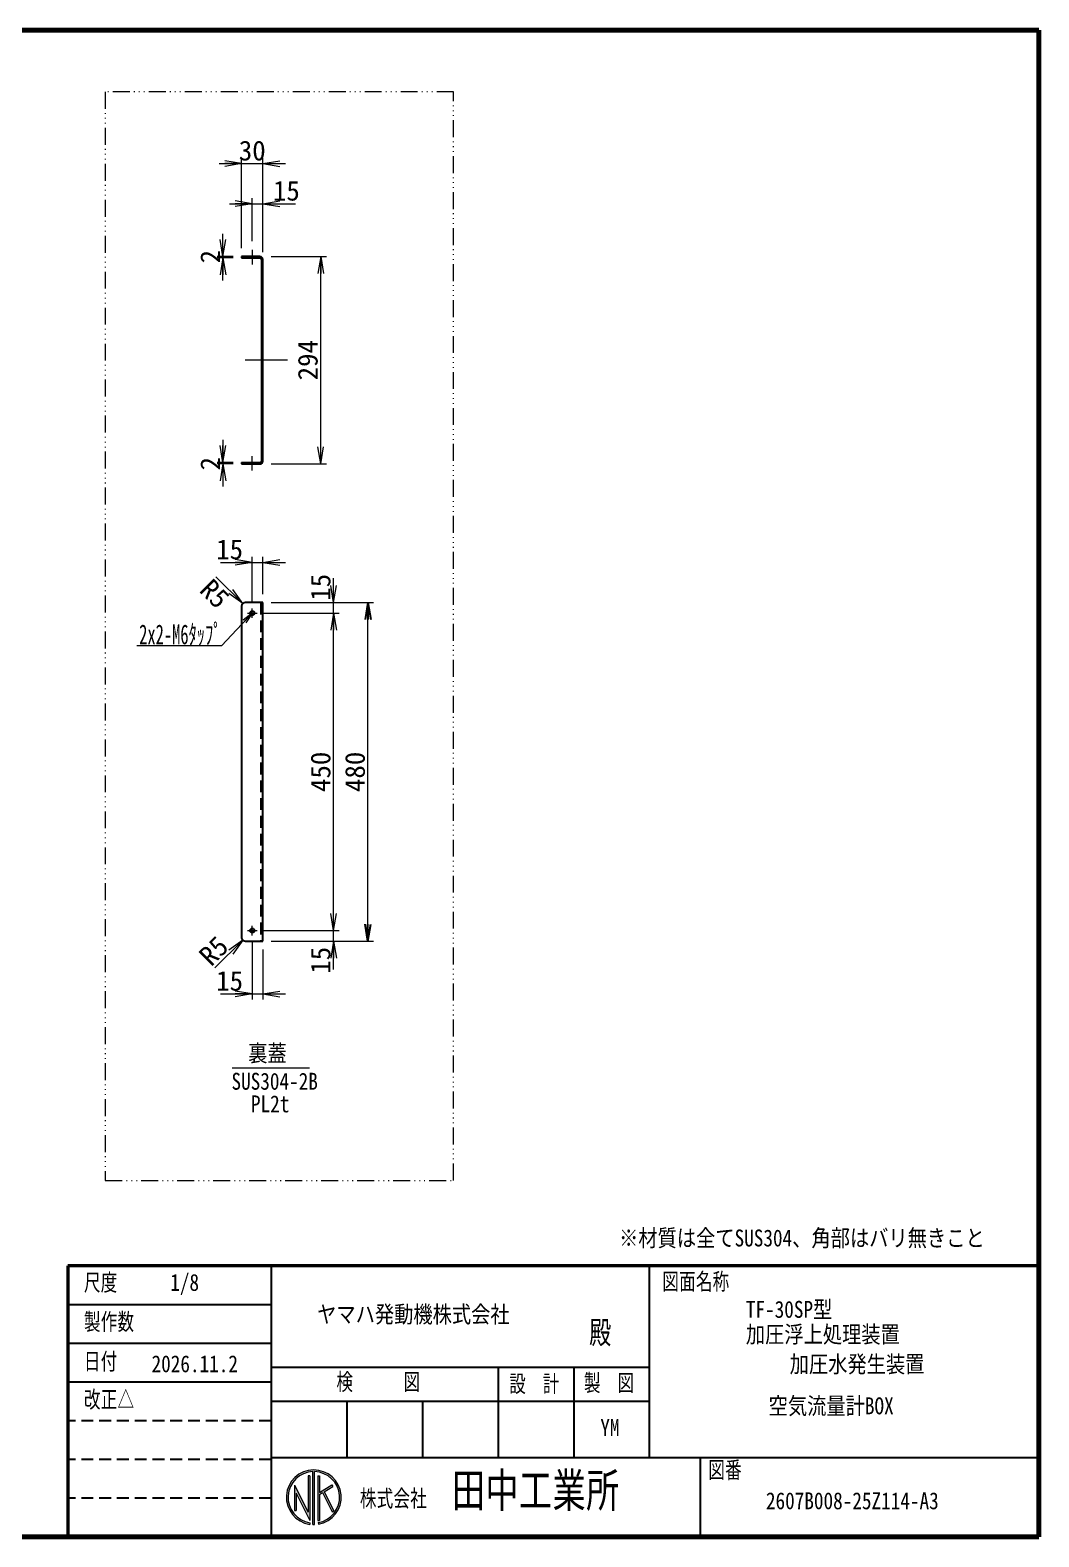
# Model space of a CAD drawing. Header units: millimetres. Extents: x 216 to 3256, y 116 to 2276.
# Drawn here: x 1827 to 3256, y 140 to 2276 of the extents above; entities that cross this region are included whole.
import ezdxf

# ---------------------------------------------------------------- set-up
doc = ezdxf.new("R2010")
doc.units = ezdxf.units.MM
doc.header["$LTSCALE"] = 2
for name, pattern in [('ACAD_ISO14W100', [25.5, 12, -3, 0.5, -3, 0.5, -3, 0.5, -3]), ('HIDDEN', [12.6, 8.4, -4.2]), ('PHANTOM', [58, 30, -9, 2.5, -5, 2.5, -9])]:
    doc.linetypes.add(name, pattern=pattern)
for name, color, linetype, lineweight in [('1', 7, 'Continuous', 9), ('14', 5, 'Continuous', 9), ('15', 5, 'Continuous', 9), ('2', 134, 'Continuous', 30), ('4', 5, 'Continuous', 9), ('7', 4, 'Continuous', 50)]:
    doc.layers.add(name, color=color, linetype=linetype, lineweight=lineweight)
doc.styles.get("Standard").update_dxf_attribs({"font": 'txt', "bigfont": 'bigfont'})
doc.styles.add('ＭＳ ゴシック', font='')
doc.styles.get('ＭＳ ゴシック').set_extended_font_data('ＭＳ ゴシック')
doc.dimstyles.get("Standard").update_dxf_attribs({"dimtxt": 0.18, "dimasz": 0.18, "dimexe": 0.18, "dimexo": 0.0625, "dimgap": 0.09, "dimtad": 0, "dimtih": 1, "dimtoh": 1, "dimdec": 4, "dimzin": 0, "dimdsep": 46, "dimtxsty": 'Standard', "dimcen": 0.09, "dimadec": 0, "dimazin": 0, "dimtfac": 1, "dimtdec": 4, "dimtofl": 0, "dimtmove": 0, "dimatfit": 3, "dimfxl": 1, "dimtolj": 1, "dimtzin": 0, "dimarcsym": 0})

# ---------------------------------------------------------------- blocks, each defined once
blk = doc.blocks.new('G5')
at = {"layer": '4', "color": 7, "linetype": 'PHANTOM', "lineweight": 9}
for p, q in [((2141.3, 1442.7), (2141.3, 1456.3)), ((2134.5, 1449.5), (2148.1, 1449.5))]:
    blk.add_line(p, q, dxfattribs=at)
blk = doc.blocks.new('_OPEN')
at = {"color": 0}
for q in [(-1, 0.167), (-1, -0.167), (-1, 0)]:
    blk.add_line((0, 0), q, dxfattribs=at)
blk = doc.blocks.new('Dim29')
at = {"layer": '15', "color": 7, "linetype": 'Continuous', "lineweight": 9}
for p, q in [((2096.3, 1521.5), (2188.3, 1521.5)), ((2141.3, 1464.5), (2141.3, 1529.5)), ((2156.3, 1476.5), (2156.3, 1529.5))]:
    blk.add_line(p, q, dxfattribs=at)
at = {"layer": '15', "color": 7, "linetype": 'Continuous', "lineweight": 9, "xscale": 24, "yscale": 24, "zscale": 24}
for p, rotation in [((2141.3, 1521.5), 359.9999999999997), ((2156.3, 1521.5), 179.9999999999998)]:
    blk.add_blockref('_OPEN', p, dxfattribs=dict(at, rotation=rotation))
at = {"layer": '15', "color": 7, "linetype": 'Continuous', "lineweight": 9, "insert": (2128.3, 1525.5), "char_height": 28, "width": 206.667, "attachment_point": 9, "style": 'ＭＳ ゴシック'}
blk.add_mtext('15', dxfattribs=at)
blk = doc.blocks.new('Dim30')
at = {"layer": '15', "color": 7, "linetype": 'Continuous', "lineweight": 9}
blk.add_line((2127.8, 1463), (2089.6, 1501.2), dxfattribs=at)
at = {"layer": '15', "color": 7, "linetype": 'Continuous', "lineweight": 9, "xscale": 24, "yscale": 24, "zscale": 24, "rotation": 315.0000000000017}
blk.add_blockref('_OPEN', (2127.8, 1463), dxfattribs=at)
at = {"layer": '15', "color": 7, "linetype": 'Continuous', "lineweight": 9, "insert": (2098.1, 1487), "char_height": 28, "width": 226.667, "attachment_point": 2, "rotation": 315, "style": 'ＭＳ ゴシック'}
blk.add_mtext('R5', dxfattribs=at)
blk = doc.blocks.new('G6')
at = {"layer": '4', "color": 7, "linetype": 'PHANTOM', "lineweight": 9}
for p, q in [((2141.3, 992.7), (2141.3, 1006.3)), ((2134.5, 999.5), (2148.1, 999.5))]:
    blk.add_line(p, q, dxfattribs=at)
blk = doc.blocks.new('G7')
at = {"layer": '2', "color": 7, "linetype": 'Continuous', "lineweight": 30}
for p, q in [((2126.3, 1459.5), (2126.3, 989.5)), ((2156.3, 1464.5), (2131.3, 1464.5)), ((2156.3, 984.5), (2156.3, 1464.5)), ((2131.3, 984.5), (2156.3, 984.5))]:
    blk.add_line(p, q, dxfattribs=at)
for centre, start, end in [((2131.3, 1459.5), 90, 180), ((2131.3, 989.5), 180, 270)]:
    blk.add_arc(centre, 5, start, end, dxfattribs=at)
blk = doc.blocks.new('Dim31')
at = {"layer": '15', "color": 7, "linetype": 'Continuous', "lineweight": 9}
blk.add_line((2127.8, 985.9), (2088.3, 946.5), dxfattribs=at)
at = {"layer": '15', "color": 7, "linetype": 'Continuous', "lineweight": 9, "xscale": 24, "yscale": 24, "zscale": 24, "rotation": 44.99999999999982}
blk.add_blockref('_OPEN', (2127.8, 985.9), dxfattribs=at)
at = {"layer": '15', "color": 7, "linetype": 'Continuous', "lineweight": 9, "insert": (2096.8, 960.6), "char_height": 28, "width": 226.667, "attachment_point": 8, "rotation": 45, "style": 'ＭＳ ゴシック'}
blk.add_mtext('R5', dxfattribs=at)
blk = doc.blocks.new('Dim32')
at = {"layer": '15', "color": 7, "linetype": 'Continuous', "lineweight": 9}
for p, q in [((2141.3, 984.5), (2141.3, 901.8)), ((2156.3, 972.5), (2156.3, 901.8)), ((2096.3, 909.8), (2188.3, 909.8))]:
    blk.add_line(p, q, dxfattribs=at)
at = {"layer": '15', "color": 7, "linetype": 'Continuous', "lineweight": 9, "xscale": 24, "yscale": 24, "zscale": 24}
for p, rotation in [((2141.3, 909.8), 359.9999999999997), ((2156.3, 909.8), 179.9999999999995)]:
    blk.add_blockref('_OPEN', p, dxfattribs=dict(at, rotation=rotation))
at = {"layer": '15', "color": 7, "linetype": 'Continuous', "lineweight": 9, "insert": (2128.3, 913.8), "char_height": 28, "width": 206.667, "attachment_point": 9, "style": 'ＭＳ ゴシック'}
blk.add_mtext('15', dxfattribs=at)
blk = doc.blocks.new('Dim33')
at = {"layer": '15', "color": 7, "linetype": 'Continuous', "lineweight": 9}
for p, q in [((2157.2, 999.5), (2264.5, 999.5)), ((2168.3, 984.5), (2264.5, 984.5)), ((2256.5, 944.4), (2256.5, 999.5))]:
    blk.add_line(p, q, dxfattribs=at)
at = {"layer": '15', "color": 7, "linetype": 'Continuous', "lineweight": 9, "xscale": 24, "yscale": 24, "zscale": 24, "rotation": 89.99999999999959}
blk.add_blockref('_OPEN', (2256.5, 984.5), dxfattribs=at)
at = {"layer": '15', "color": 7, "linetype": 'Continuous', "lineweight": 9, "insert": (2252.5, 976.4), "char_height": 28, "width": 206.667, "attachment_point": 9, "rotation": 90, "style": 'ＭＳ ゴシック'}
blk.add_mtext('15', dxfattribs=at)
blk = doc.blocks.new('_NONE')
blk = doc.blocks.new('Dim34')
at = {"layer": '15', "color": 7, "linetype": 'Continuous', "lineweight": 9}
for p, q in [((2156.3, 1449.5), (2264.5, 1449.5)), ((2256.5, 999.5), (2256.5, 1449.5))]:
    blk.add_line(p, q, dxfattribs=at)
at = {"layer": '15', "color": 7, "linetype": 'Continuous', "lineweight": 9, "xscale": 24, "yscale": 24, "zscale": 24}
for p, rotation in [((2256.5, 1449.5), 89.99999999999959), ((2256.5, 999.5), 269.9999999999998)]:
    blk.add_blockref('_OPEN', p, dxfattribs=dict(at, rotation=rotation))
at = {"layer": '15', "color": 7, "linetype": 'Continuous', "lineweight": 9, "insert": (2252.5, 1224.5), "char_height": 28, "width": 360, "attachment_point": 8, "rotation": 90, "style": 'ＭＳ ゴシック'}
blk.add_mtext('450', dxfattribs=at)
blk = doc.blocks.new('Dim35')
at = {"layer": '15', "color": 7, "linetype": 'Continuous', "lineweight": 9}
for p, q in [((2256.5, 1449.5), (2256.5, 1499.1)), ((2168.3, 1464.5), (2264.5, 1464.5))]:
    blk.add_line(p, q, dxfattribs=at)
at = {"layer": '15', "color": 7, "linetype": 'Continuous', "lineweight": 9, "xscale": 24, "yscale": 24, "zscale": 24, "rotation": 269.9999999999998}
blk.add_blockref('_OPEN', (2256.5, 1464.5), dxfattribs=at)
at = {"layer": '15', "color": 7, "linetype": 'Continuous', "lineweight": 9, "insert": (2252.5, 1467.1), "char_height": 28, "width": 206.667, "attachment_point": 7, "rotation": 90, "style": 'ＭＳ ゴシック'}
blk.add_mtext('15', dxfattribs=at)
blk = doc.blocks.new('Dim36')
at = {"layer": '15', "color": 7, "linetype": 'Continuous', "lineweight": 9}
for p, q in [((2109.3, 2029.9), (2202.6, 2029.9)), ((2141.3, 1976.6), (2141.3, 2037.9)), ((2156.3, 1961.1), (2156.3, 2037.9))]:
    blk.add_line(p, q, dxfattribs=at)
at = {"layer": '15', "color": 7, "linetype": 'Continuous', "lineweight": 9, "xscale": 24, "yscale": 24, "zscale": 24}
for p, rotation in [((2141.3, 2029.9), 359.9999999999997), ((2156.3, 2029.9), 179.9999999999995)]:
    blk.add_blockref('_OPEN', p, dxfattribs=dict(at, rotation=rotation))
at = {"layer": '15', "color": 7, "linetype": 'Continuous', "lineweight": 9, "insert": (2170.6, 2033.9), "char_height": 28, "width": 206.667, "attachment_point": 7, "style": 'ＭＳ ゴシック'}
blk.add_mtext('15', dxfattribs=at)
blk = doc.blocks.new('Dim37')
at = {"layer": '15', "color": 7, "linetype": 'Continuous', "lineweight": 9}
for p, q in [((2126.3, 1967.1), (2126.3, 2094.8)), ((2156.3, 1961.1), (2156.3, 2094.8)), ((2094.3, 2086.8), (2188.3, 2086.8))]:
    blk.add_line(p, q, dxfattribs=at)
at = {"layer": '15', "color": 7, "linetype": 'Continuous', "lineweight": 9, "xscale": 24, "yscale": 24, "zscale": 24}
for p, rotation in [((2126.3, 2086.8), 359.9999999999997), ((2156.3, 2086.8), 179.9999999999995)]:
    blk.add_blockref('_OPEN', p, dxfattribs=dict(at, rotation=rotation))
at = {"layer": '15', "color": 7, "linetype": 'Continuous', "lineweight": 9, "insert": (2141.3, 2090.8), "char_height": 28, "width": 226.667, "attachment_point": 8, "style": 'ＭＳ ゴシック'}
blk.add_mtext('30', dxfattribs=at)
blk = doc.blocks.new('Dim38')
at = {"layer": '15', "color": 7, "linetype": 'Continuous', "lineweight": 9}
for p, q in [((2168.3, 1955.1), (2246.4, 1955.1)), ((2238.4, 1661.1), (2238.4, 1955.1)), ((2168.3, 1661.1), (2246.4, 1661.1))]:
    blk.add_line(p, q, dxfattribs=at)
at = {"layer": '15', "color": 7, "linetype": 'Continuous', "lineweight": 9, "xscale": 24, "yscale": 24, "zscale": 24}
for p, rotation in [((2238.4, 1955.1), 89.99999999999939), ((2238.4, 1661.1), 269.9999999999996)]:
    blk.add_blockref('_OPEN', p, dxfattribs=dict(at, rotation=rotation))
at = {"layer": '15', "color": 7, "linetype": 'Continuous', "lineweight": 9, "insert": (2234.4, 1808.1), "char_height": 28, "width": 366.667, "attachment_point": 8, "rotation": 90, "style": 'ＭＳ ゴシック'}
blk.add_mtext('294', dxfattribs=at)
blk = doc.blocks.new('Dim39')
at = {"layer": '15', "color": 7, "linetype": 'Continuous', "lineweight": 9}
for p, q in [((2099.8, 1921.1), (2099.8, 1987.1)), ((2114.3, 1955.1), (2091.8, 1955.1)), ((2114.3, 1953.1), (2091.8, 1953.1))]:
    blk.add_line(p, q, dxfattribs=at)
at = {"layer": '15', "color": 7, "linetype": 'Continuous', "lineweight": 9, "xscale": 24, "yscale": 24, "zscale": 24}
for p, rotation in [((2099.8, 1955.1), 269.9999999999998), ((2099.8, 1953.1), 89.99999999999959)]:
    blk.add_blockref('_OPEN', p, dxfattribs=dict(at, rotation=rotation))
at = {"layer": '15', "color": 7, "linetype": 'Continuous', "lineweight": 9, "insert": (2095.8, 1954.8), "char_height": 28, "width": 93.333, "attachment_point": 8, "rotation": 90, "style": 'ＭＳ ゴシック'}
blk.add_mtext('2', dxfattribs=at)
blk = doc.blocks.new('Dim40')
at = {"layer": '15', "color": 7, "linetype": 'Continuous', "lineweight": 9}
for p, q in [((2099.8, 1695.1), (2099.8, 1629.1)), ((2114.3, 1663.1), (2091.8, 1663.1)), ((2114.3, 1661.1), (2091.8, 1661.1))]:
    blk.add_line(p, q, dxfattribs=at)
at = {"layer": '15', "color": 7, "linetype": 'Continuous', "lineweight": 9, "xscale": 24, "yscale": 24, "zscale": 24}
for p, rotation in [((2099.8, 1663.1), 270.0000000000001), ((2099.8, 1661.1), 89.9999999999999)]:
    blk.add_blockref('_OPEN', p, dxfattribs=dict(at, rotation=rotation))
at = {"layer": '15', "color": 7, "linetype": 'Continuous', "lineweight": 9, "insert": (2095.8, 1661.3), "char_height": 28, "width": 93.333, "attachment_point": 8, "rotation": 90, "style": 'ＭＳ ゴシック'}
blk.add_mtext('2', dxfattribs=at)
blk = doc.blocks.new('Dim41')
at = {"layer": '2', "color": 7, "linetype": 'Continuous', "lineweight": 9}
for p, q in [((2168.3, 1464.5), (2313.3, 1464.5)), ((2305.3, 984.5), (2305.3, 1464.5)), ((2168.3, 984.5), (2313.3, 984.5))]:
    blk.add_line(p, q, dxfattribs=at)
at = {"layer": '2', "color": 7, "linetype": 'Continuous', "lineweight": 9, "xscale": 24, "yscale": 24, "zscale": 24}
for p, rotation in [((2305.3, 1464.5), 89.99999999999991), ((2305.3, 984.5), 269.9999999999998)]:
    blk.add_blockref('_OPEN', p, dxfattribs=dict(at, rotation=rotation))
at = {"layer": '2', "color": 7, "linetype": 'Continuous', "lineweight": 9, "insert": (2301.3, 1224.5), "char_height": 28, "width": 360, "attachment_point": 8, "rotation": 90, "style": 'ＭＳ ゴシック'}
blk.add_mtext('480', dxfattribs=at)
blk = doc.blocks.new('G8')
at = {"layer": '1', "color": 7, "linetype": 'ACAD_ISO14W100', "lineweight": 9}
for p, q in [((2426.7, 2188.5), (1933.1, 2188.5)), ((1933.1, 2188.5), (1933.1, 645.3)), ((2426.7, 645.3), (2426.7, 2188.5)), ((1933.1, 645.3), (2426.7, 645.3))]:
    blk.add_line(p, q, dxfattribs=at)

msp = doc.modelspace()

# ---------------------------------------------------------------- hatches: boundary and pattern name
at = {"layer": '1', "linetype": 'Continuous', "lineweight": 9}
for points in [[(2229.74, 232.52), (2229.74, 157.33), (2227.34, 157.33), (2227.34, 232.52), (2224.35, 232.3), (2221.39, 231.83), (2218.48, 231.12), (2215.63, 230.18), (2212.88, 229), (2210.23, 227.6), (2207.7, 225.99), (2205.31, 224.18), (2203.09, 222.18), (2201.03, 220), (2199.16, 217.66), (2197.48, 215.18), (2196.02, 212.56), (2194.78, 209.84), (2193.76, 207.02), (2192.98, 204.12), (2192.44, 201.18), (2192.14, 198.19), (2192.09, 195.2), (2192.29, 192.21), (2192.73, 189.24), (2193.41, 186.33), (2194.33, 183.48), (2195.48, 180.71), (2196.86, 178.05), (2198.44, 175.51), (2200.24, 173.1), (2202.22, 170.86), (2204.38, 168.78), (2206.7, 166.89), (2209.17, 165.19), (2211.78, 163.71), (2214.49, 162.44), (2217.3, 161.4), (2220.19, 160.6), (2223.13, 160.03), (2222.77, 157.66), (2221.36, 157.9), (2217.97, 158.69), (2214.66, 159.79), (2211.46, 161.18), (2208.4, 162.85), (2205.5, 164.79), (2202.79, 166.98), (2200.29, 169.41), (2198.01, 172.05), (2195.98, 174.88), (2194.21, 177.89), (2192.71, 181.04), (2191.51, 184.31), (2190.6, 187.67), (2190, 191.11), (2189.71, 194.58), (2189.73, 198.07), (2190.07, 201.54), (2190.71, 204.97), (2191.66, 208.32), (2192.91, 211.58), (2194.44, 214.71), (2196.25, 217.69), (2198.31, 220.5), (2200.62, 223.11), (2203.16, 225.5), (2205.9, 227.66), (2208.82, 229.56), (2211.9, 231.19), (2215.11, 232.54), (2218.44, 233.6), (2221.84, 234.36), (2225.3, 234.8), (2228.78, 234.94), (2232.26, 234.76), (2235.72, 234.27), (2239.11, 233.47), (2242.42, 232.37), (2245.62, 230.98), (2248.68, 229.31), (2251.57, 227.37), (2254.28, 225.18), (2256.79, 222.76), (2259.07, 220.12), (2261.1, 217.28), (2262.87, 214.28), (2264.36, 211.13), (2265.57, 207.86), (2266.47, 204.49), (2267.07, 201.06), (2267.36, 197.58), (2267.34, 194.1), (2267.01, 190.62), (2266.36, 187.2), (2265.41, 183.84), (2264.17, 180.59), (2262.64, 177.46), (2260.83, 174.47), (2258.76, 171.67), (2256.45, 169.06), (2253.92, 166.66), (2251.18, 164.51), (2248.26, 162.6), (2245.18, 160.97), (2241.96, 159.62), (2238.64, 158.56), (2235.24, 157.81), (2234.82, 160.17), (2237.73, 160.8), (2240.57, 161.67), (2243.33, 162.76), (2246, 164.08), (2248.54, 165.61), (2250.96, 167.34), (2253.23, 169.26), (2255.33, 171.36), (2257.25, 173.62), (2258.99, 176.04), (2260.52, 178.58), (2261.84, 181.25), (2262.94, 184.01), (2263.8, 186.85), (2264.44, 189.75), (2264.84, 192.7), (2264.99, 195.67), (2264.9, 198.64), (2264.57, 201.59), (2264.01, 204.51), (2263.2, 207.37), (2262.17, 210.15), (2260.91, 212.85), (2259.44, 215.43), (2257.76, 217.88), (2255.88, 220.19), (2253.83, 222.33), (2251.61, 224.31), (2249.23, 226.09), (2246.72, 227.68), (2244.09, 229.05), (2241.35, 230.21), (2238.53, 231.14), (2235.64, 231.84), (2232.7, 232.3)], [(2203.53, 177.18), (2201.13, 177.18), (2201.13, 213.09), (2220.47, 175.03), (2220.47, 226.33), (2222.87, 226.33), (2222.87, 163), (2203.53, 202.01)], [(2236.61, 202.77), (2254.06, 213.57), (2255.32, 211.53), (2243.11, 203.97), (2256.72, 176.75), (2254.57, 175.68), (2241.06, 202.7), (2236.61, 199.94), (2236.61, 163), (2234.21, 163), (2234.21, 226.33), (2236.61, 226.33)]]:
    msp.add_hatch(color=7, dxfattribs=at).paths.add_polyline_path(points, flags=0)

# ---------------------------------------------------------------- linework, layer by layer
at = {"layer": '14', "color": 5, "linetype": 'Continuous', "lineweight": 9}
msp.add_line((2112.99, 804.92), (2222.32, 804.92), dxfattribs=at)
msp.add_lwpolyline([(2141.29, 1449.48), (2097.81, 1403.01), (1977.81, 1403.01)], dxfattribs=at)
at = {"layer": '2', "color": 7, "linetype": 'Continuous', "lineweight": 30}
for p, q in [((2126.29, 1955.05), (2126.29, 1953.05)), ((2152.29, 1955.05), (2126.29, 1955.05)), ((2126.29, 1953.05), (2152.29, 1953.05)), ((2154.29, 1951.05), (2154.29, 1665.05)), ((2156.29, 1665.05), (2156.29, 1951.05)), ((2126.29, 1663.05), (2126.29, 1661.05)), ((2126.29, 1663.05), (2152.29, 1663.05)), ((2126.29, 1661.05), (2152.29, 1661.05))]:
    msp.add_line(p, q, dxfattribs=at)
at = {"layer": '2', "color": 7, "linetype": 'HIDDEN', "lineweight": 30}
msp.add_line((2153.29, 1464.48), (2153.29, 984.48), dxfattribs=at)
at = {"layer": '2', "color": 7, "linetype": 'Continuous', "lineweight": 30}
for centre in [(2141.29, 1449.48), (2141.29, 999.48)]:
    msp.add_circle(centre, 3, dxfattribs=at)
for centre, radius, start, end in [((2152.29, 1951.05), 4, 360, 90), ((2152.29, 1951.05), 2, 0, 90), ((2152.29, 1665.05), 2, 270, 0), ((2152.29, 1665.05), 4, 270, 0)]:
    msp.add_arc(centre, radius, start, end, dxfattribs=at)
at = {"layer": '4', "color": 7, "linetype": 'PHANTOM', "lineweight": 9}
for p, q in [((2141.29, 1964.57), (2141.29, 1943.96)), ((2191.04, 1808.05), (2117.06, 1808.05)), ((2141.29, 1651.53), (2141.29, 1672.14))]:
    msp.add_line(p, q, dxfattribs=at)
at = {"layer": '7', "color": 7, "linetype": 'Continuous', "lineweight": 80}
for p, q in [((216, 2276), (3256, 2276)), ((3256, 2276), (3256, 140)), ((3256, 140), (216, 140))]:
    msp.add_line(p, q, dxfattribs=at)
at = {"layer": '7', "color": 7, "linetype": 'Continuous', "lineweight": 50}
for p, q in [((1880, 524), (1880, 140)), ((3256, 524), (1880, 524))]:
    msp.add_line(p, q, dxfattribs=at)
at = {"layer": '7', "color": 7, "linetype": 'Continuous', "lineweight": 30}
for p, q in [((2168, 524), (2168, 140)), ((2704, 524), (2704, 252)), ((2168, 469.14), (1880, 469.14)), ((2168, 414.29), (1880, 414.29)), ((2704, 380), (2168, 380)), ((2489.6, 380), (2489.6, 252)), ((2596.8, 380), (2596.8, 252)), ((2168, 359.43), (1880, 359.43)), ((2704, 332), (2168, 332)), ((2275.2, 332), (2275.2, 252)), ((2382.4, 332), (2382.4, 252)), ((3256, 252), (2168, 252)), ((2776, 252), (2776, 140))]:
    msp.add_line(p, q, dxfattribs=at)
at = {"layer": '7', "color": 7, "linetype": 'HIDDEN', "lineweight": 30}
for p, q in [((2168, 304.57), (1880, 304.57)), ((2168, 249.71), (1880, 249.71)), ((2168, 194.86), (1880, 194.86))]:
    msp.add_line(p, q, dxfattribs=at)
at = {"layer": '7', "color": 7, "linetype": 'Continuous', "lineweight": 9}
for p, q in [((2222.87, 226.33), (2220.47, 226.33)), ((2220.47, 226.33), (2220.47, 175.03)), ((2222.87, 226.33), (2222.87, 163)), ((2227.34, 157.33), (2227.34, 232.52)), ((2229.74, 157.33), (2229.74, 232.52)), ((2234.21, 226.33), (2236.61, 226.33)), ((2234.21, 226.33), (2234.21, 163)), ((2236.61, 226.33), (2236.61, 202.77)), ((2201.13, 213.09), (2220.47, 175.03)), ((2201.13, 213.09), (2201.13, 177.18)), ((2203.53, 202.01), (2222.87, 163)), ((2203.53, 202.01), (2203.53, 177.18)), ((2236.61, 202.77), (2254.06, 213.57)), ((2236.61, 199.94), (2241.06, 202.7)), ((2236.61, 199.94), (2236.61, 163)), ((2241.06, 202.7), (2254.57, 175.68)), ((2243.11, 203.97), (2255.32, 211.53)), ((2243.11, 203.97), (2256.72, 176.75)), ((2254.06, 213.57), (2255.32, 211.53)), ((2201.13, 177.18), (2203.53, 177.18)), ((2254.57, 175.68), (2256.72, 176.75)), ((2223.13, 160.03), (2222.77, 157.66)), ((2227.34, 157.33), (2229.74, 157.33)), ((2234.21, 163), (2236.61, 163)), ((2234.82, 160.17), (2235.24, 157.81))]:
    msp.add_line(p, q, dxfattribs=at)
for radius, start, end in [(38.85, 279.92607, 261.46922), (36.45, 91.88635, 261.46922), (36.45, 279.92607, 88.11365)]:
    msp.add_arc((2228.54, 196.08), radius, start, end, dxfattribs=at)

# ---------------------------------------------------------------- block references
for name in ['G8', 'G7', 'G5', 'G6']:
    msp.add_blockref(name, (0, 0))
at = {"layer": '14', "color": 5, "linetype": 'Continuous', "lineweight": 9, "xscale": 16, "yscale": 16, "zscale": 16, "rotation": 46.907987006569}
msp.add_blockref('_OPEN', (2141.29, 1449.48), dxfattribs=at)

# ---------------------------------------------------------------- texts
at = {"layer": '1', "color": 7, "linetype": 'Continuous', "lineweight": 9, "char_height": 24, "attachment_point": 4}
for s, insert, width in [('{\\fＭＳ ゴシック;\\W0.833333;裏蓋}', (2135.56, 824.38), 69.9208), ('{\\fＭＳ ゴシック;\\W0.833333;SUS304-2B}', (2111.86, 785.67), 163.3851), ('{\\fＭＳ ゴシック;\\W0.833333;PL2t}', (2139.5, 753.66), 69.6368), ('{\\fＭＳ ゴシック;\\W0.833333;※材質は全てSUS304、角部はバリ無きこと}', (2661.13, 562.31), 691.0569), ('{\\fＭＳ ゴシック;\\W0.833333;1/8}', (2025.11, 497.81), 49.8988), ('{\\fＭＳ ゴシック;\\W0.833333;ヤマハ発動機株式会社}', (2233.27, 454.19), 364.2867), ('{\\fＭＳ ゴシック;\\W0.833333;TF-30SP型}', (2840.78, 461.78), 161.6527), ('{\\fＭＳ ゴシック;\\W0.833333;加圧浮上処理装置}', (2840.78, 425.75), 291.5827), ('{\\fＭＳ ゴシック;\\W0.833333;2026.11.2}', (1998.61, 385.17), 162.3627), ('{\\fＭＳ ゴシック;\\W0.833333;加圧水発生装置}', (2902.9, 383.51), 254.6627), ('{\\fＭＳ ゴシック;\\W0.833333;空気流量計BOX}', (2873.08, 324.3), 236.5151), ('{\\fＭＳ ゴシック;\\W0.833333;YM}', (2634.55, 295.17), 34.7616), ('{\\fＭＳ ゴシック;\\W0.833333;2607B008-25Z114-A3}', (2869.22, 190.95), 328.3607)]:
    msp.add_mtext(s, dxfattribs=dict(at, insert=insert, width=width))
at = {"layer": '14', "color": 5, "linetype": 'Continuous', "lineweight": 9, "insert": (2097.81, 1403.01), "char_height": 28, "width": 147.8342, "attachment_point": 9}
msp.add_mtext('{\\fＭＳ ゴシック;\\W0.612245;2x2-M6ﾀｯﾌﾟ}', dxfattribs=at)
at = {"layer": '7', "color": 7, "linetype": 'Continuous', "lineweight": 9, "attachment_point": 7}
for s, insert, char_height, width in [('{\\fＭＳ 明朝;\\W0.714286;\\T1.016667;尺度}', (1902.85, 485.98), 24, 68.0622), ('{\\fＭＳ 明朝;\\W0.714286;\\T1.016667;図面名称}', (2722.45, 487.32), 24, 138.8092), ('{\\fＭＳ 明朝;\\W0.714286;\\T1.016667;製作数}', (1902.85, 430.3), 24, 106.2014), ('{\\fＭＳ 明朝;\\W0.714286;\\T1.012500;殿}', (2618.81, 410.21), 32, 45.6155), ('{\\fＭＳ 明朝;\\W0.714286;\\T1.016667;日付}', (1902.85, 374.26), 24, 61.1175), ('{\\fＭＳ 明朝;\\W0.714286;\\T1.016667;検\u3000\u3000\u3000図}', (2260.68, 345.1), 24, 175.4376), ('{\\fＭＳ 明朝;\\W0.714286;\\T1.016667;設\u3000計}', (2505.51, 342.49), 24, 105.251), ('{\\fＭＳ 明朝;\\W0.714286;\\T1.016667;製\u3000図}', (2611.39, 343.79), 24, 104.1301), ('{\\fＭＳ 明朝;\\W0.714286;\\T1.016667;改正△}', (1902.85, 320.16), 24, 102.0346), ('{\\fＭＳ 明朝;\\W0.714286;\\T1.016667;田中工業所}', (2424.32, 176.77), 48, 344.9784), ('{\\fＭＳ 明朝;\\W0.714286;\\T1.016667;図番}', (2787.66, 220.25), 24, 66.5514), ('{\\fＭＳ 明朝;\\W0.714286;\\T1.016667;株式会社}', (2293.89, 179.88), 24, 142.5374)]:
    msp.add_mtext(s, dxfattribs=dict(at, insert=insert, char_height=char_height, width=width))

# ---------------------------------------------------------------- dimensions: what is measured, and where the dimension line sits
at = {"layer": '15', "color": 7, "linetype": 'Continuous', "lineweight": 9}
for base, p1, p2, picture, middle in [((2156.29, 2086.76), (2126.29, 1955.05), (2156.29, 1949.05), 'Dim37', (2141.29, 2104.76)), ((2156.29, 2029.92), (2141.29, 1964.57), (2156.29, 1949.05), 'Dim36', (2186.65, 2047.92)), ((2156.29, 1521.52), (2141.29, 1452.48), (2156.29, 1464.48), 'Dim29', (2112.33, 1539.52)), ((2156.29, 909.78), (2141.29, 996.48), (2156.29, 984.48), 'Dim32', (2112.33, 927.78))]:
    dim = msp.add_linear_dim(base=base, p1=p1, p2=p2, dimstyle='Standard', override={"dimscale": 1, "dimtxt": 28, "dimasz": 24, "dimexe": 8, "dimexo": 12, "dimgap": 0, "dimtad": 1, "dimtih": 0, "dimtoh": 0, "dimdec": 1, "dimzin": 8, "dimtxsty": 'ＭＳ ゴシック', "dimblk1": 'OPEN', "dimblk2": 'OPEN', "dimsah": 1, "dimse1": 0, "dimse2": 0, "dimtix": 0, "dimtofl": 1, "dimtmove": 2, "dimatfit": 2, "dimtzin": 8}, dxfattribs=at)
    dim.commit()
    dim.dimension.update_dxf_attribs({"geometry": picture, "text_midpoint": middle, "dimtype": 160})
for base, p1, p2, override, picture, middle in [((2099.83, 1955.05), (2126.29, 1953.05), (2126.29, 1955.05), {"dimscale": 1, "dimtxt": 28, "dimasz": 24, "dimexe": 8, "dimexo": 12, "dimgap": 0, "dimtad": 1, "dimtih": 0, "dimtoh": 0, "dimdec": 1, "dimzin": 8, "dimtxsty": 'ＭＳ ゴシック', "dimblk1": 'OPEN', "dimblk2": 'OPEN', "dimsah": 1, "dimse1": 0, "dimse2": 0, "dimtix": 0, "dimtofl": 1, "dimtmove": 2, "dimatfit": 2, "dimtzin": 8}, 'Dim39', (2081.83, 1954.83)), ((2238.37, 1955.05), (2156.29, 1661.05), (2156.29, 1955.05), {"dimscale": 1, "dimtxt": 28, "dimasz": 24, "dimexe": 8, "dimexo": 12, "dimgap": 0, "dimtad": 1, "dimtih": 0, "dimtoh": 0, "dimdec": 1, "dimzin": 8, "dimtxsty": 'ＭＳ ゴシック', "dimblk1": 'OPEN', "dimblk2": 'OPEN', "dimsah": 1, "dimse1": 0, "dimse2": 0, "dimtix": 0, "dimtofl": 1, "dimtmove": 2, "dimatfit": 2, "dimtzin": 8}, 'Dim38', (2220.37, 1808.05)), ((2256.46, 1464.48), (2144.29, 1449.48), (2156.29, 1464.48), {"dimscale": 1, "dimtxt": 28, "dimasz": 24, "dimexe": 8, "dimexo": 12, "dimgap": 0, "dimtad": 1, "dimtih": 0, "dimtoh": 0, "dimdec": 1, "dimzin": 8, "dimtxsty": 'ＭＳ ゴシック', "dimblk1": 'NONE', "dimblk2": 'OPEN', "dimsah": 1, "dimse1": 1, "dimse2": 0, "dimtix": 0, "dimtofl": 1, "dimtmove": 2, "dimatfit": 2, "dimtzin": 8}, 'Dim35', (2238.46, 1483.07)), ((2256.46, 1449.48), (2145.19, 999.48), (2144.29, 1449.48), {"dimscale": 1, "dimtxt": 28, "dimasz": 24, "dimexe": 8, "dimexo": 12, "dimgap": 0, "dimtad": 1, "dimtih": 0, "dimtoh": 0, "dimdec": 1, "dimzin": 8, "dimtxsty": 'ＭＳ ゴシック', "dimblk1": 'OPEN', "dimblk2": 'OPEN', "dimsah": 1, "dimse1": 1, "dimse2": 0, "dimtix": 0, "dimtofl": 1, "dimtmove": 2, "dimatfit": 2, "dimtzin": 8}, 'Dim34', (2238.46, 1224.48)), ((2256.46, 999.48), (2156.29, 984.48), (2145.19, 999.48), {"dimscale": 1, "dimtxt": 28, "dimasz": 24, "dimexe": 8, "dimexo": 12, "dimgap": 0, "dimtad": 1, "dimtih": 0, "dimtoh": 0, "dimdec": 1, "dimzin": 8, "dimtxsty": 'ＭＳ ゴシック', "dimblk1": 'OPEN', "dimblk2": 'NONE', "dimsah": 1, "dimse1": 0, "dimse2": 0, "dimtix": 0, "dimtofl": 1, "dimtmove": 2, "dimatfit": 2, "dimtzin": 8}, 'Dim33', (2238.46, 960.37))]:
    dim = msp.add_linear_dim(base=base, p1=p1, p2=p2, angle=90, dimstyle='Standard', override=override, dxfattribs=at)
    dim.commit()
    dim.dimension.update_dxf_attribs({"geometry": picture, "text_midpoint": middle, "dimtype": 160})
dim = msp.add_linear_dim(base=(2099.83, 1661.05), p1=(2126.29, 1663.05), p2=(2126.29, 1661.05), angle=270, dimstyle='Standard', override={"dimscale": 1, "dimtxt": 28, "dimasz": 24, "dimexe": 8, "dimexo": 12, "dimgap": 0, "dimtad": 1, "dimtih": 0, "dimtoh": 0, "dimdec": 1, "dimzin": 8, "dimtxsty": 'ＭＳ ゴシック', "dimblk1": 'OPEN', "dimblk2": 'OPEN', "dimsah": 1, "dimse1": 0, "dimse2": 0, "dimtix": 0, "dimtofl": 1, "dimtmove": 2, "dimatfit": 2, "dimtzin": 8}, dxfattribs=at)
dim.commit()
dim.dimension.update_dxf_attribs({"geometry": 'Dim40', "text_midpoint": (2081.83, 1661.27), "dimtype": 160, "text_rotation": 90})
for center, mpoint, picture, middle in [((2131.29, 1459.48), (2127.76, 1463.02), 'Dim30', (2088.18, 1477.14)), ((2131.29, 989.48), (2127.76, 985.95), 'Dim31', (2086.9, 970.55))]:
    dim = msp.add_radius_dim(center=center, mpoint=mpoint, dimstyle='Standard', override={"dimscale": 1, "dimtxt": 28, "dimasz": 24, "dimexe": 0, "dimexo": 0, "dimgap": 0, "dimtad": 1, "dimtih": 0, "dimtoh": 0, "dimdec": 1, "dimzin": 8, "dimtxsty": 'ＭＳ ゴシック', "dimblk1": 'OPEN', "dimblk2": 'OPEN', "dimsah": 1, "dimse1": 1, "dimse2": 1, "dimtix": 0, "dimtofl": 1, "dimatfit": 2, "dimtzin": 8}, dxfattribs=at)
    dim.commit()
    dim.dimension.update_dxf_attribs({"geometry": picture, "text_midpoint": middle, "dimtype": 164})
at = {"layer": '2', "color": 7, "linetype": 'Continuous', "lineweight": 9}
dim = msp.add_linear_dim(base=(2305.27, 1464.48), p1=(2156.29, 984.48), p2=(2156.29, 1464.48), angle=90, dimstyle='Standard', override={"dimscale": 1, "dimtxt": 28, "dimasz": 24, "dimexe": 8, "dimexo": 12, "dimgap": 0, "dimtad": 1, "dimtih": 0, "dimtoh": 0, "dimdec": 1, "dimzin": 8, "dimtxsty": 'ＭＳ ゴシック', "dimblk1": 'OPEN', "dimblk2": 'OPEN', "dimsah": 1, "dimse1": 0, "dimse2": 0, "dimtix": 0, "dimtofl": 1, "dimtmove": 2, "dimatfit": 2, "dimtzin": 8}, dxfattribs=at)
dim.commit()
dim.dimension.update_dxf_attribs({"geometry": 'Dim41', "text_midpoint": (2287.27, 1224.48), "dimtype": 160})

doc.saveas('drawing.dxf')
